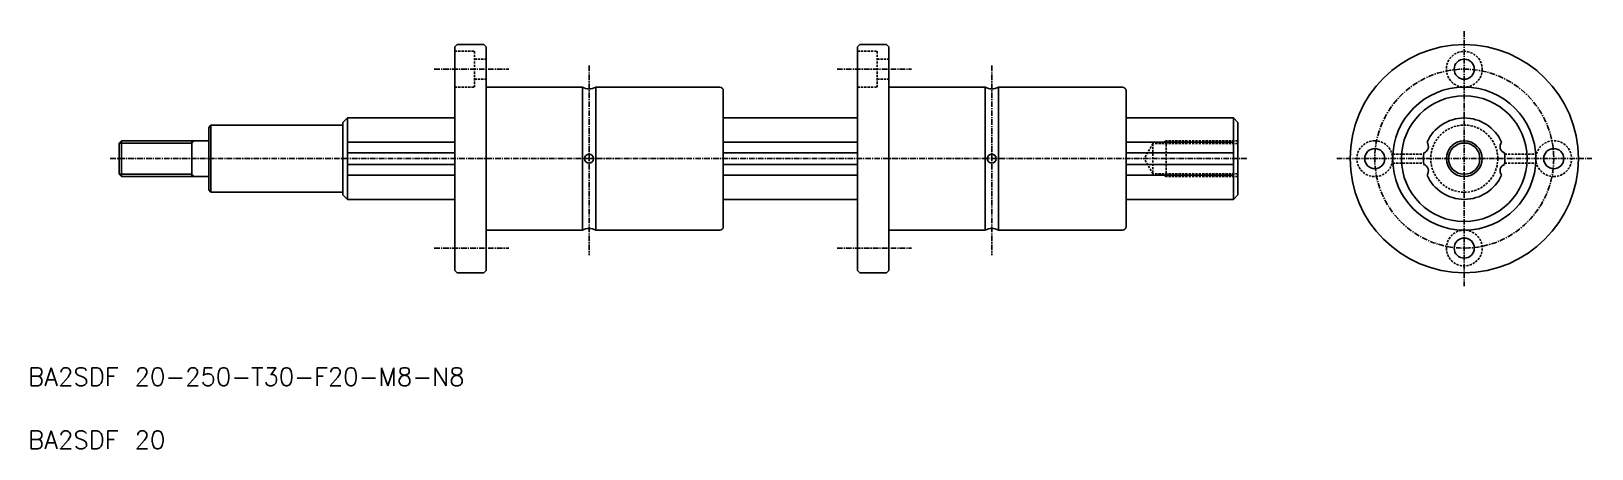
# Model space of a CAD drawing. Extents: x -63 to 285, y 786 to 880.
import ezdxf

# ---------------------------------------------------------------- set-up
doc = ezdxf.new("R2010")
doc.units = 0
doc.linetypes.add('CENTER', pattern=[2, 1.25, -0.25, 0.25, -0.25])
doc.linetypes.add('DASHED', pattern=[0.75, 0.5, -0.25])
doc.layers.get('0').update_dxf_attribs({"linetype": 'CONTINUOUS'})
doc.layers.add('CENTER', color=1, linetype='CENTER')
doc.styles.get("Standard").update_dxf_attribs({"font": 'txt.shx', "bigfont": 'bigfont.shx'})

msp = doc.modelspace()

# ---------------------------------------------------------------- linework, layer by layer
at = {"color": 7, "linetype": 'CONTINUOUS'}
for p, q in [((31.28, 876.14), (31.78, 876.64)), ((31.28, 876.14), (31.28, 826.14)), ((31.78, 876.64), (37.78, 876.64)), ((38.28, 876.14), (37.78, 876.64)), ((38.28, 876.14), (38.28, 826.14)), ((121.28, 876.14), (121.78, 876.64)), ((121.28, 876.14), (121.28, 826.14)), ((121.78, 876.64), (127.78, 876.64)), ((128.28, 876.14), (127.78, 876.64)), ((128.28, 876.14), (128.28, 826.14)), ((38.28, 867.14), (59.78, 867.14)), ((59.78, 867.14), (59.78, 835.14)), ((62.78, 867.14), (62.78, 835.14)), ((62.78, 867.14), (90.48, 867.14)), ((91.28, 866.34), (91.28, 835.94)), ((128.28, 867.14), (149.78, 867.14)), ((149.78, 867.14), (149.78, 835.14)), ((152.78, 867.14), (152.78, 835.14)), ((152.78, 867.14), (180.48, 867.14)), ((181.28, 866.34), (181.28, 835.94)), ((-23.72, 858.14), (-23.22, 858.64)), ((-23.72, 844.14), (-23.72, 858.14)), ((6.28, 858.64), (-23.22, 858.64)), ((-23.22, 843.64), (-23.22, 858.64)), ((6.28, 859.24), (7.28, 860.24)), ((6.28, 843.04), (6.28, 859.24)), ((7.28, 860.24), (31.28, 860.24)), ((7.28, 842.04), (7.28, 860.24)), ((121.28, 860.24), (91.28, 860.24)), ((205.28, 860.24), (181.28, 860.24)), ((206.28, 859.24), (205.28, 860.24)), ((205.28, 842.04), (205.28, 860.24)), ((206.28, 843.04), (206.28, 859.24)), ((206.28, 858.14), (206.28, 858.14)), ((-43.72, 854.64), (-43.22, 855.14)), ((-43.72, 847.64), (-43.72, 854.64)), ((-43.22, 855.14), (-43.22, 847.14)), ((-43.22, 855.14), (-23.72, 855.14)), ((-27.47, 855.14), (-27.47, 847.14)), ((7.28, 854.82), (31.28, 854.82)), ((121.28, 854.82), (91.28, 854.82)), ((205.28, 854.82), (181.28, 854.82)), ((7.28, 852.43), (31.28, 852.43)), ((121.28, 852.43), (91.28, 852.43)), ((205.28, 852.43), (181.28, 852.43)), ((-43.72, 847.64), (-43.22, 847.14)), ((7.28, 849.85), (31.28, 849.85)), ((121.28, 849.85), (91.28, 849.85)), ((205.28, 849.85), (181.28, 849.85)), ((-43.22, 847.14), (-23.72, 847.14)), ((-23.72, 844.14), (-23.22, 843.64)), ((7.28, 847.46), (31.28, 847.46)), ((121.28, 847.46), (91.28, 847.46)), ((205.28, 847.46), (181.28, 847.46)), ((6.28, 843.64), (-23.22, 843.64)), ((6.28, 843.04), (7.28, 842.04)), ((7.28, 842.04), (31.28, 842.04)), ((121.28, 842.04), (91.28, 842.04)), ((205.28, 842.04), (181.28, 842.04)), ((205.28, 842.04), (206.28, 843.04)), ((38.28, 835.14), (59.78, 835.14)), ((62.78, 835.14), (90.48, 835.14)), ((128.28, 835.14), (149.78, 835.14)), ((152.78, 835.14), (180.48, 835.14)), ((31.28, 826.14), (31.78, 825.64)), ((31.78, 825.64), (37.78, 825.64)), ((37.78, 825.64), (38.28, 826.14)), ((121.28, 826.14), (121.78, 825.64)), ((121.78, 825.64), (127.78, 825.64)), ((127.78, 825.64), (128.28, 826.14))]:
    msp.add_line(p, q, dxfattribs=at)
at = {"color": 3, "linetype": 'DASHED'}
for p, q in [((31.28, 875.14), (35.68, 875.14)), ((35.68, 875.14), (35.68, 867.14)), ((35.68, 873.39), (38.28, 873.39)), ((121.28, 875.14), (125.68, 875.14)), ((125.68, 875.14), (125.68, 867.14)), ((125.68, 873.39), (128.28, 873.39)), ((35.68, 868.89), (38.28, 868.89)), ((125.68, 868.89), (128.28, 868.89)), ((31.28, 867.14), (35.68, 867.14)), ((121.28, 867.14), (125.68, 867.14)), ((187.28, 854.51), (185.33, 851.14)), ((187.28, 854.51), (187.28, 847.76)), ((206.28, 854.51), (187.28, 854.51)), ((190.28, 855.14), (189.2, 854.51)), ((190.28, 855.14), (190.28, 847.14)), ((206.28, 855.14), (190.28, 855.14)), ((187.28, 847.76), (185.33, 851.14)), ((240.9, 852.14), (247.82, 852.14)), ((265.91, 852.14), (272.84, 852.14)), ((206.28, 847.76), (187.28, 847.76)), ((190.28, 847.14), (189.2, 847.76)), ((240.9, 850.14), (247.82, 850.14)), ((265.91, 850.14), (272.84, 850.14)), ((206.28, 847.14), (190.28, 847.14))]:
    msp.add_line(p, q, dxfattribs=at)
at = {"color": 3, "linetype": 'CONTINUOUS'}
for p, q in [((-43.72, 854.64), (-27.47, 854.64)), ((-27.47, 854.64), (-26.97, 855.14)), ((-43.72, 847.64), (-27.47, 847.64)), ((-27.47, 847.64), (-26.97, 847.14))]:
    msp.add_line(p, q, dxfattribs=at)
at = {"color": 7, "linetype": 'CONTINUOUS'}
for centre, radius in [((256.87, 851.14), 25.5), ((256.87, 871.14), 2.25), ((256.87, 851.14), 16), ((256.87, 851.14), 14.05), ((256.87, 851.14), 3.5), ((61.28, 851.14), 1), ((151.28, 851.14), 1)]:
    msp.add_circle(centre, radius, dxfattribs=at)
at = {"color": 3, "linetype": 'DASHED'}
for centre, radius in [((256.87, 871.14), 4), ((256.87, 851.14), 7.5)]:
    msp.add_circle(centre, radius, dxfattribs=at)
at = {"color": 3, "linetype": 'CONTINUOUS'}
msp.add_circle((256.87, 851.14), 4, dxfattribs=at)
at = {"color": 7, "linetype": 'CONTINUOUS'}
for centre, radius, start, end in [((61.28, 869.74), 3, 240, 300), ((90.48, 866.34), 0.8, 0, 90), ((151.28, 869.74), 3, 240, 300), ((180.48, 866.34), 0.8, 0, 90), ((256.87, 851.14), 9.1, 23.8704, 156.1296), ((247.09, 853.8), 1.78, 348.3819, 34.9367), ((266.65, 853.8), 1.78, 145.0633, 191.6181), ((236.87, 851.14), 2.25, 89.99999567428931, 89.99996471106816), ((256.87, 851.14), 9.1, 171.8704, 188.1297), ((247.16, 854.06), 1.78, 293.0633, 339.6181), ((266.58, 854.06), 1.78, 200.3819, 246.9367), ((256.87, 851.14), 9.1, 351.8703, 8.1296), ((276.87, 851.14), 2.25, 270, 269.9999), ((247.16, 848.21), 1.78, 20.3819, 66.9367), ((247.09, 848.48), 1.78, 325.0633, 11.6181), ((266.65, 848.48), 1.78, 168.3819, 214.9367), ((266.58, 848.21), 1.78, 113.0633, 159.6181), ((256.87, 851.14), 9.1, 203.8704, 336.1296), ((61.28, 832.54), 3, 60, 120), ((90.48, 835.94), 0.8, 270, 0), ((151.28, 832.54), 3, 60, 120), ((180.48, 835.94), 0.8, 270, 0), ((256.87, 831.14), 2.25, 180, 179.9999)]:
    msp.add_arc(centre, radius, start, end, dxfattribs=at)
at = {"color": 3, "linetype": 'DASHED'}
for centre, start, end in [((236.87, 851.14), 89.99999567428931, 89.99996471106816), ((276.87, 851.14), 270, 269.9999), ((256.87, 831.14), 180, 179.9999)]:
    msp.add_arc(centre, 4, start, end, dxfattribs=at)
at = {"layer": 'CENTER', "color": 1, "linetype": 'CENTER'}
for p, q in [((256.87, 879.64), (256.87, 822.64)), ((61.28, 871.94), (61.28, 829.54)), ((151.28, 871.94), (151.28, 829.54)), ((26.69, 871.14), (43.36, 871.14)), ((116.69, 871.14), (133.36, 871.14)), ((-45.72, 851.14), (61.28, 851.14)), ((208.28, 851.14), (61.28, 851.14)), ((228.37, 851.14), (285.37, 851.14)), ((26.69, 831.14), (43.36, 831.14)), ((116.69, 831.14), (133.36, 831.14))]:
    msp.add_line(p, q, dxfattribs=at)
msp.add_circle((256.87, 851.14), 20, dxfattribs=at)

# ---------------------------------------------------------------- texts
at = {"color": 7, "linetype": 'CONTINUOUS'}
for s, p in [('BA2SDF 20-250-T30-F20-M8-N8', (-64.08, 800.38)), ('BA2SDF 20', (-64.08, 786.27))]:
    msp.add_text(s, height=4, dxfattribs=at).set_placement(p)

doc.saveas('drawing.dxf')
